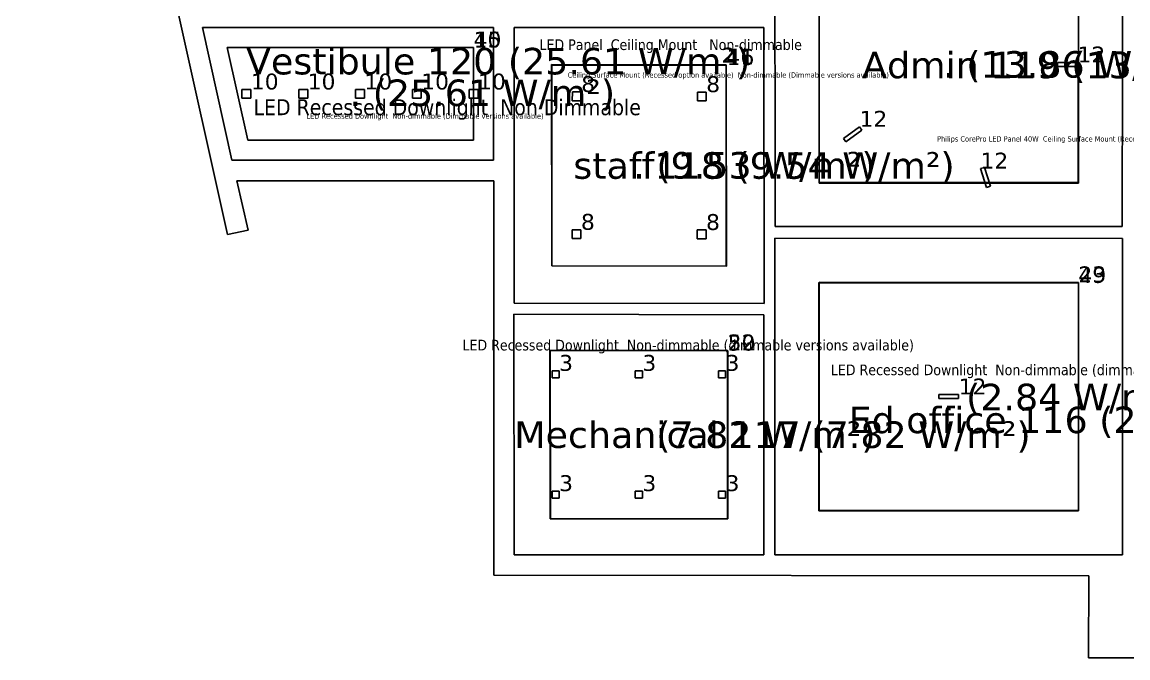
# Model space of a CAD drawing. Header units: inches. Extents: x 0 to 80, y -15 to 299.
# Drawn here: x 0 to 12.51, y -15.24 to -8.05 of the extents above; entities that cross this region are included whole.
import ezdxf

# ---------------------------------------------------------------- set-up
doc = ezdxf.new("R2010")
doc.units = ezdxf.units.IN
doc.header["$MEASUREMENT"] = 0
for name, color, linetype, true_color in [('DLX_BLD0_CALC', 3, 'Continuous', 0x00ff00), ('DLX_BLD0_CONT', 7, 'Continuous', 0x969696), ('DLX_BLD0_DESC', 7, 'Continuous', 0x969696), ('DLX_BLD0_LUM', 7, 'Continuous', 0xffd400), ('DLX_BLD0_LUMKEY_IDX', 7, 'Continuous', 0x969696), ('DLX_BLD0_RESKEY_IDX', 7, 'Continuous', 0x707070), ('DLX_BLD0_ROOF', 7, 'Continuous', 0x7f7f7f), ('DLX_BLD0_TXT', 7, 'Continuous', 0xaa00ff)]:
    doc.layers.add(name, color=color, linetype=linetype, true_color=true_color)
doc.styles.add('TableTextStyle', font='')
doc.styles.add('Tahoma AC-9A-79-64-AA-B0-6E-42-C4-5C-8C-13-97-E7-E2-2C', font='')
doc.styles.get('TableTextStyle').set_extended_font_data('VERDANA.TTF')
doc.styles.get('Tahoma AC-9A-79-64-AA-B0-6E-42-C4-5C-8C-13-97-E7-E2-2C').set_extended_font_data('Tahoma')

msp = doc.modelspace()

# ---------------------------------------------------------------- linework, layer by layer
at = {"layer": 'DLX_BLD0_CALC'}
for points in [[(9.014, -7.193, 0), (9.017, -9.863, 0)], [(9.014, -7.194, 0), (9.017, -9.871, 0)], [(11.945, -9.863, 0), (11.95, -7.193, 0)], [(11.951, -9.871, 0), (11.948, -7.2, 0)], [(5.107, -8.336, 0), (2.32, -8.336, 0)], [(2.32, -8.336, 0), (2.554, -9.386, 0)], [(5.107, -8.336, 0), (2.32, -8.336, 0)], [(2.32, -8.336, 0), (2.554, -9.386, 0)], [(5.107, -9.386, 0), (5.107, -8.336, 0)], [(5.107, -9.386, 0), (5.107, -8.336, 0)], [(7.965, -8.533, 0), (5.987, -8.528, 0)], [(5.987, -8.528, 0), (5.99, -10.806, 0)], [(7.965, -8.534, 0), (5.991, -8.534, 0)], [(5.991, -8.534, 0), (5.991, -10.806, 0)], [(7.965, -10.809, 0), (7.965, -8.533, 0)], [(7.968, -10.809, 0), (7.965, -8.534, 0)], [(2.554, -9.386, 0), (5.107, -9.386, 0)], [(2.554, -9.386, 0), (5.107, -9.386, 0)], [(9.017, -9.863, 0), (11.945, -9.863, 0)], [(9.017, -9.871, 0), (11.951, -9.871, 0)], [(5.99, -10.806, 0), (7.965, -10.809, 0)], [(5.991, -10.806, 0), (7.968, -10.809, 0)], [(11.948, -11, 0), (9.011, -11, 0)], [(9.011, -11, 0), (9.011, -13.581, 0)], [(11.948, -10.996, 0), (9.014, -10.993, 0)], [(9.014, -10.993, 0), (9.014, -13.577, 0)], [(11.948, -13.577, 0), (11.948, -10.996, 0)], [(11.948, -13.581, 0), (11.948, -11, 0)], [(7.981, -11.769, 0), (5.971, -11.763, 0)], [(5.971, -11.763, 0), (5.974, -13.67, 0)], [(7.98, -11.766, 0), (5.972, -11.766, 0)], [(5.972, -11.766, 0), (5.975, -13.669, 0)], [(7.98, -13.669, 0), (7.98, -11.766, 0)], [(7.981, -13.67, 0), (7.981, -11.769, 0)], [(9.011, -13.581, 0), (11.948, -13.581, 0)], [(9.014, -13.577, 0), (11.948, -13.577, 0)], [(5.974, -13.67, 0), (7.981, -13.67, 0)], [(5.975, -13.669, 0), (7.98, -13.669, 0)]]:
    msp.add_polyline3d(points, dxfattribs=at)
at = {"layer": 'DLX_BLD0_CONT'}
for points in [[(0, 0, 0), (2.325, -10.452, 0)], [(8.514, -6.693, 0), (8.518, -10.363, 0)], [(12.443, -10.363, 0), (12.452, -6.693, 0)], [(2.04, -8.111, 0), (2.373, -9.611, 0)], [(5.332, -8.111, 0), (2.04, -8.111, 0)], [(5.332, -9.611, 0), (5.332, -8.111, 0)], [(5.567, -8.111, 0), (5.567, -11.228, 0)], [(8.388, -8.111, 0), (5.567, -8.111, 0)], [(8.392, -11.232, 0), (8.388, -8.111, 0)], [(2.373, -9.611, 0), (5.332, -9.611, 0)], [(2.556, -10.403, 0), (2.43, -9.843, 0)], [(2.43, -9.843, 0), (5.336, -9.843, 0)], [(5.336, -9.843, 0), (5.336, -14.309, 0)], [(8.518, -10.363, 0), (12.443, -10.363, 0)], [(2.325, -10.452, 0), (2.556, -10.403, 0)], [(12.448, -10.497, 0), (8.514, -10.493, 0)], [(8.514, -10.493, 0), (8.514, -14.077, 0)], [(12.448, -14.077, 0), (12.448, -10.497, 0)], [(5.567, -11.228, 0), (8.392, -11.232, 0)], [(8.388, -11.362, 0), (5.563, -11.354, 0)], [(5.563, -11.354, 0), (5.567, -14.077, 0)], [(8.388, -14.077, 0), (8.388, -11.362, 0)], [(5.567, -14.077, 0), (8.388, -14.077, 0)], [(8.514, -14.077, 0), (12.448, -14.077, 0)], [(5.336, -14.309, 0), (12.066, -14.313, 0)], [(12.066, -14.313, 0), (12.061, -15.243, 0)], [(12.061, -15.243, 0), (13.248, -15.243, 0)]]:
    msp.add_polyline3d(points, dxfattribs=at)
at = {"layer": 'DLX_BLD0_LUM'}
for points in [[(11.713, -8.551, 0), (11.713, -8.505, 0)], [(11.713, -8.505, 0), (11.713, -8.505, 0)], [(11.713, -8.505, 0), (11.713, -8.551, 0)], [(11.713, -8.505, 0), (11.938, -8.505, 0)], [(11.938, -8.505, 0), (11.713, -8.505, 0)], [(11.713, -8.505, 0), (11.713, -8.505, 0)], [(11.713, -8.505, 0), (11.713, -8.551, 0)], [(11.938, -8.505, 0), (11.713, -8.505, 0)], [(11.713, -8.551, 0), (11.713, -8.505, 0)], [(11.713, -8.505, 0), (11.938, -8.505, 0)], [(11.938, -8.505, 0), (11.938, -8.551, 0)], [(11.938, -8.551, 0), (11.938, -8.505, 0)], [(11.938, -8.505, 0), (11.938, -8.505, 0)], [(11.938, -8.505, 0), (11.938, -8.505, 0)], [(11.938, -8.551, 0), (11.938, -8.505, 0)], [(11.938, -8.505, 0), (11.938, -8.551, 0)], [(11.938, -8.551, 0), (11.713, -8.551, 0)], [(11.713, -8.551, 0), (11.713, -8.551, 0)], [(11.713, -8.551, 0), (11.938, -8.551, 0)], [(11.713, -8.551, 0), (11.713, -8.551, 0)], [(11.713, -8.551, 0), (11.938, -8.551, 0)], [(11.938, -8.551, 0), (11.713, -8.551, 0)], [(11.938, -8.551, 0), (11.938, -8.551, 0)], [(11.938, -8.551, 0), (11.938, -8.551, 0)], [(2.487, -8.911, 0), (2.487, -8.811, 0)], [(2.487, -8.811, 0), (2.487, -8.811, 0)], [(2.487, -8.811, 0), (2.487, -8.911, 0)], [(2.487, -8.811, 0), (2.587, -8.811, 0)], [(2.587, -8.811, 0), (2.487, -8.811, 0)], [(2.487, -8.811, 0), (2.487, -8.811, 0)], [(2.487, -8.811, 0), (2.487, -8.911, 0)], [(2.587, -8.811, 0), (2.487, -8.811, 0)], [(2.487, -8.911, 0), (2.487, -8.811, 0)], [(2.487, -8.811, 0), (2.587, -8.811, 0)], [(2.587, -8.811, 0), (2.587, -8.911, 0)], [(2.587, -8.911, 0), (2.587, -8.811, 0)], [(2.587, -8.811, 0), (2.587, -8.811, 0)], [(2.587, -8.811, 0), (2.587, -8.811, 0)], [(2.587, -8.911, 0), (2.587, -8.811, 0)], [(2.587, -8.811, 0), (2.587, -8.911, 0)], [(3.13, -8.911, 0), (3.13, -8.811, 0)], [(3.13, -8.811, 0), (3.13, -8.811, 0)], [(3.13, -8.811, 0), (3.13, -8.911, 0)], [(3.13, -8.811, 0), (3.23, -8.811, 0)], [(3.23, -8.811, 0), (3.13, -8.811, 0)], [(3.13, -8.811, 0), (3.13, -8.811, 0)], [(3.13, -8.811, 0), (3.13, -8.911, 0)], [(3.23, -8.811, 0), (3.13, -8.811, 0)], [(3.13, -8.911, 0), (3.13, -8.811, 0)], [(3.13, -8.811, 0), (3.23, -8.811, 0)], [(3.23, -8.811, 0), (3.23, -8.911, 0)], [(3.23, -8.911, 0), (3.23, -8.811, 0)], [(3.23, -8.811, 0), (3.23, -8.811, 0)], [(3.23, -8.811, 0), (3.23, -8.811, 0)], [(3.23, -8.911, 0), (3.23, -8.811, 0)], [(3.23, -8.811, 0), (3.23, -8.911, 0)], [(3.772, -8.911, 0), (3.772, -8.811, 0)], [(3.772, -8.811, 0), (3.772, -8.811, 0)], [(3.772, -8.811, 0), (3.772, -8.911, 0)], [(3.772, -8.811, 0), (3.872, -8.811, 0)], [(3.872, -8.811, 0), (3.772, -8.811, 0)], [(3.772, -8.811, 0), (3.772, -8.811, 0)], [(3.772, -8.811, 0), (3.772, -8.911, 0)], [(3.872, -8.811, 0), (3.772, -8.811, 0)], [(3.772, -8.911, 0), (3.772, -8.811, 0)], [(3.772, -8.811, 0), (3.872, -8.811, 0)], [(3.872, -8.811, 0), (3.872, -8.911, 0)], [(3.872, -8.911, 0), (3.872, -8.811, 0)], [(3.872, -8.811, 0), (3.872, -8.811, 0)], [(3.872, -8.811, 0), (3.872, -8.811, 0)], [(3.872, -8.911, 0), (3.872, -8.811, 0)], [(3.872, -8.811, 0), (3.872, -8.911, 0)], [(4.414, -8.911, 0), (4.414, -8.811, 0)], [(4.414, -8.811, 0), (4.414, -8.811, 0)], [(4.414, -8.811, 0), (4.414, -8.911, 0)], [(4.414, -8.811, 0), (4.514, -8.811, 0)], [(4.514, -8.811, 0), (4.414, -8.811, 0)], [(4.414, -8.811, 0), (4.414, -8.811, 0)], [(4.414, -8.811, 0), (4.414, -8.911, 0)], [(4.514, -8.811, 0), (4.414, -8.811, 0)], [(4.414, -8.911, 0), (4.414, -8.811, 0)], [(4.414, -8.811, 0), (4.514, -8.811, 0)], [(4.514, -8.811, 0), (4.514, -8.911, 0)], [(4.514, -8.911, 0), (4.514, -8.811, 0)], [(4.514, -8.811, 0), (4.514, -8.811, 0)], [(4.514, -8.811, 0), (4.514, -8.811, 0)], [(4.514, -8.911, 0), (4.514, -8.811, 0)], [(4.514, -8.811, 0), (4.514, -8.911, 0)], [(5.057, -8.911, 0), (5.057, -8.811, 0)], [(5.057, -8.811, 0), (5.057, -8.811, 0)], [(5.057, -8.811, 0), (5.057, -8.911, 0)], [(5.057, -8.811, 0), (5.157, -8.811, 0)], [(5.157, -8.811, 0), (5.057, -8.811, 0)], [(5.057, -8.811, 0), (5.057, -8.811, 0)], [(5.057, -8.811, 0), (5.057, -8.911, 0)], [(5.157, -8.811, 0), (5.057, -8.811, 0)], [(5.057, -8.911, 0), (5.057, -8.811, 0)], [(5.057, -8.811, 0), (5.157, -8.811, 0)], [(5.157, -8.811, 0), (5.157, -8.911, 0)], [(5.157, -8.911, 0), (5.157, -8.811, 0)], [(5.157, -8.811, 0), (5.157, -8.811, 0)], [(5.157, -8.811, 0), (5.157, -8.811, 0)], [(5.157, -8.911, 0), (5.157, -8.811, 0)], [(5.157, -8.811, 0), (5.157, -8.911, 0)], [(6.223, -8.939, 0), (6.224, -8.839, 0)], [(6.224, -8.839, 0), (6.223, -8.939, 0)], [(6.224, -8.839, 0), (6.223, -8.939, 0)], [(6.223, -8.939, 0), (6.224, -8.839, 0)], [(6.224, -8.839, 0), (6.224, -8.839, 0)], [(6.224, -8.839, 0), (6.324, -8.839, 0)], [(6.324, -8.839, 0), (6.224, -8.839, 0)], [(6.224, -8.839, 0), (6.224, -8.839, 0)], [(6.324, -8.839, 0), (6.224, -8.839, 0)], [(6.224, -8.839, 0), (6.324, -8.839, 0)], [(6.324, -8.839, 0), (6.323, -8.939, 0)], [(6.323, -8.939, 0), (6.324, -8.839, 0)], [(6.323, -8.939, 0), (6.324, -8.839, 0)], [(6.324, -8.839, 0), (6.323, -8.939, 0)], [(6.324, -8.839, 0), (6.324, -8.839, 0)], [(6.324, -8.839, 0), (6.324, -8.839, 0)], [(7.638, -8.941, 0), (7.638, -8.841, 0)], [(7.638, -8.841, 0), (7.638, -8.841, 0)], [(7.638, -8.841, 0), (7.638, -8.941, 0)], [(7.638, -8.841, 0), (7.738, -8.841, 0)], [(7.738, -8.841, 0), (7.638, -8.841, 0)], [(7.638, -8.841, 0), (7.638, -8.841, 0)], [(7.638, -8.841, 0), (7.638, -8.941, 0)], [(7.738, -8.841, 0), (7.638, -8.841, 0)], [(7.638, -8.941, 0), (7.638, -8.841, 0)], [(7.638, -8.841, 0), (7.738, -8.841, 0)], [(7.738, -8.841, 0), (7.738, -8.941, 0)], [(7.738, -8.941, 0), (7.738, -8.841, 0)], [(7.738, -8.841, 0), (7.738, -8.841, 0)], [(7.738, -8.841, 0), (7.738, -8.841, 0)], [(7.738, -8.941, 0), (7.738, -8.841, 0)], [(7.738, -8.841, 0), (7.738, -8.941, 0)], [(2.587, -8.911, 0), (2.487, -8.911, 0)], [(2.487, -8.911, 0), (2.487, -8.911, 0)], [(2.487, -8.911, 0), (2.587, -8.911, 0)], [(2.487, -8.911, 0), (2.487, -8.911, 0)], [(2.487, -8.911, 0), (2.587, -8.911, 0)], [(2.587, -8.911, 0), (2.487, -8.911, 0)], [(2.587, -8.911, 0), (2.587, -8.911, 0)], [(2.587, -8.911, 0), (2.587, -8.911, 0)], [(3.23, -8.911, 0), (3.13, -8.911, 0)], [(3.13, -8.911, 0), (3.13, -8.911, 0)], [(3.13, -8.911, 0), (3.23, -8.911, 0)], [(3.13, -8.911, 0), (3.13, -8.911, 0)], [(3.13, -8.911, 0), (3.23, -8.911, 0)], [(3.23, -8.911, 0), (3.13, -8.911, 0)], [(3.23, -8.911, 0), (3.23, -8.911, 0)], [(3.23, -8.911, 0), (3.23, -8.911, 0)], [(3.872, -8.911, 0), (3.772, -8.911, 0)], [(3.772, -8.911, 0), (3.772, -8.911, 0)], [(3.772, -8.911, 0), (3.872, -8.911, 0)], [(3.772, -8.911, 0), (3.772, -8.911, 0)], [(3.772, -8.911, 0), (3.872, -8.911, 0)], [(3.872, -8.911, 0), (3.772, -8.911, 0)], [(3.872, -8.911, 0), (3.872, -8.911, 0)], [(3.872, -8.911, 0), (3.872, -8.911, 0)], [(4.514, -8.911, 0), (4.414, -8.911, 0)], [(4.414, -8.911, 0), (4.414, -8.911, 0)], [(4.414, -8.911, 0), (4.514, -8.911, 0)], [(4.414, -8.911, 0), (4.414, -8.911, 0)], [(4.414, -8.911, 0), (4.514, -8.911, 0)], [(4.514, -8.911, 0), (4.414, -8.911, 0)], [(4.514, -8.911, 0), (4.514, -8.911, 0)], [(4.514, -8.911, 0), (4.514, -8.911, 0)], [(5.157, -8.911, 0), (5.057, -8.911, 0)], [(5.057, -8.911, 0), (5.057, -8.911, 0)], [(5.057, -8.911, 0), (5.157, -8.911, 0)], [(5.057, -8.911, 0), (5.057, -8.911, 0)], [(5.057, -8.911, 0), (5.157, -8.911, 0)], [(5.157, -8.911, 0), (5.057, -8.911, 0)], [(5.157, -8.911, 0), (5.157, -8.911, 0)], [(5.157, -8.911, 0), (5.157, -8.911, 0)], [(6.323, -8.939, 0), (6.223, -8.939, 0)], [(6.223, -8.939, 0), (6.223, -8.939, 0)], [(6.223, -8.939, 0), (6.323, -8.939, 0)], [(6.223, -8.939, 0), (6.223, -8.939, 0)], [(6.223, -8.939, 0), (6.323, -8.939, 0)], [(6.323, -8.939, 0), (6.223, -8.939, 0)], [(6.323, -8.939, 0), (6.323, -8.939, 0)], [(6.323, -8.939, 0), (6.323, -8.939, 0)], [(7.738, -8.941, 0), (7.638, -8.941, 0)], [(7.638, -8.941, 0), (7.638, -8.941, 0)], [(7.638, -8.941, 0), (7.738, -8.941, 0)], [(7.638, -8.941, 0), (7.638, -8.941, 0)], [(7.638, -8.941, 0), (7.738, -8.941, 0)], [(7.738, -8.941, 0), (7.638, -8.941, 0)], [(7.738, -8.941, 0), (7.738, -8.941, 0)], [(7.738, -8.941, 0), (7.738, -8.941, 0)], [(9.29, -9.366, 0), (9.472, -9.233, 0)], [(9.472, -9.233, 0), (9.29, -9.366, 0)], [(9.472, -9.233, 0), (9.29, -9.366, 0)], [(9.29, -9.366, 0), (9.472, -9.233, 0)], [(9.472, -9.233, 0), (9.472, -9.233, 0)], [(9.472, -9.233, 0), (9.499, -9.271, 0)], [(9.499, -9.271, 0), (9.472, -9.233, 0)], [(9.472, -9.233, 0), (9.472, -9.233, 0)], [(9.499, -9.271, 0), (9.472, -9.233, 0)], [(9.472, -9.233, 0), (9.499, -9.271, 0)], [(9.317, -9.403, 0), (9.29, -9.366, 0)], [(9.29, -9.366, 0), (9.29, -9.366, 0)], [(9.29, -9.366, 0), (9.317, -9.403, 0)], [(9.29, -9.366, 0), (9.29, -9.366, 0)], [(9.29, -9.366, 0), (9.317, -9.403, 0)], [(9.317, -9.403, 0), (9.29, -9.366, 0)], [(9.499, -9.271, 0), (9.317, -9.403, 0)], [(9.317, -9.403, 0), (9.499, -9.271, 0)], [(9.317, -9.403, 0), (9.499, -9.271, 0)], [(9.499, -9.271, 0), (9.317, -9.403, 0)], [(9.499, -9.271, 0), (9.499, -9.271, 0)], [(9.499, -9.271, 0), (9.499, -9.271, 0)], [(9.317, -9.403, 0), (9.317, -9.403, 0)], [(9.317, -9.403, 0), (9.317, -9.403, 0)], [(10.84, -9.706, 0), (10.884, -9.692, 0)], [(10.884, -9.692, 0), (10.84, -9.706, 0)], [(10.884, -9.692, 0), (10.84, -9.706, 0)], [(10.84, -9.706, 0), (10.884, -9.692, 0)], [(10.91, -9.92, 0), (10.84, -9.706, 0)], [(10.84, -9.706, 0), (10.84, -9.706, 0)], [(10.84, -9.706, 0), (10.91, -9.92, 0)], [(10.84, -9.706, 0), (10.84, -9.706, 0)], [(10.84, -9.706, 0), (10.91, -9.92, 0)], [(10.91, -9.92, 0), (10.84, -9.706, 0)], [(10.884, -9.692, 0), (10.884, -9.692, 0)], [(10.884, -9.692, 0), (10.954, -9.906, 0)], [(10.954, -9.906, 0), (10.884, -9.692, 0)], [(10.884, -9.692, 0), (10.884, -9.692, 0)], [(10.954, -9.906, 0), (10.884, -9.692, 0)], [(10.884, -9.692, 0), (10.954, -9.906, 0)], [(10.954, -9.906, 0), (10.91, -9.92, 0)], [(10.91, -9.92, 0), (10.954, -9.906, 0)], [(10.91, -9.92, 0), (10.954, -9.906, 0)], [(10.954, -9.906, 0), (10.91, -9.92, 0)], [(10.91, -9.92, 0), (10.91, -9.92, 0)], [(10.91, -9.92, 0), (10.91, -9.92, 0)], [(10.954, -9.906, 0), (10.954, -9.906, 0)], [(10.954, -9.906, 0), (10.954, -9.906, 0)], [(6.221, -10.499, 0), (6.221, -10.399, 0)], [(6.221, -10.399, 0), (6.221, -10.399, 0)], [(6.221, -10.399, 0), (6.221, -10.499, 0)], [(6.221, -10.399, 0), (6.321, -10.399, 0)], [(6.321, -10.399, 0), (6.221, -10.399, 0)], [(6.221, -10.399, 0), (6.221, -10.399, 0)], [(6.221, -10.399, 0), (6.221, -10.499, 0)], [(6.321, -10.399, 0), (6.221, -10.399, 0)], [(6.221, -10.499, 0), (6.221, -10.399, 0)], [(6.221, -10.399, 0), (6.321, -10.399, 0)], [(6.321, -10.499, 0), (6.221, -10.499, 0)], [(6.221, -10.499, 0), (6.221, -10.499, 0)], [(6.221, -10.499, 0), (6.321, -10.499, 0)], [(6.221, -10.499, 0), (6.221, -10.499, 0)], [(6.221, -10.499, 0), (6.321, -10.499, 0)], [(6.321, -10.499, 0), (6.221, -10.499, 0)], [(6.321, -10.399, 0), (6.321, -10.499, 0)], [(6.321, -10.499, 0), (6.321, -10.399, 0)], [(6.321, -10.399, 0), (6.321, -10.399, 0)], [(6.321, -10.399, 0), (6.321, -10.399, 0)], [(6.321, -10.499, 0), (6.321, -10.399, 0)], [(6.321, -10.399, 0), (6.321, -10.499, 0)], [(6.321, -10.499, 0), (6.321, -10.499, 0)], [(6.321, -10.499, 0), (6.321, -10.499, 0)], [(7.636, -10.501, 0), (7.636, -10.401, 0)], [(7.636, -10.401, 0), (7.636, -10.401, 0)], [(7.636, -10.401, 0), (7.636, -10.501, 0)], [(7.636, -10.401, 0), (7.736, -10.401, 0)], [(7.736, -10.401, 0), (7.636, -10.401, 0)], [(7.636, -10.401, 0), (7.636, -10.401, 0)], [(7.636, -10.401, 0), (7.636, -10.501, 0)], [(7.736, -10.401, 0), (7.636, -10.401, 0)], [(7.636, -10.501, 0), (7.636, -10.401, 0)], [(7.636, -10.401, 0), (7.736, -10.401, 0)], [(7.736, -10.501, 0), (7.636, -10.501, 0)], [(7.636, -10.501, 0), (7.636, -10.501, 0)], [(7.636, -10.501, 0), (7.736, -10.501, 0)], [(7.636, -10.501, 0), (7.636, -10.501, 0)], [(7.636, -10.501, 0), (7.736, -10.501, 0)], [(7.736, -10.501, 0), (7.636, -10.501, 0)], [(7.736, -10.401, 0), (7.736, -10.501, 0)], [(7.736, -10.501, 0), (7.736, -10.401, 0)], [(7.736, -10.401, 0), (7.736, -10.401, 0)], [(7.736, -10.401, 0), (7.736, -10.401, 0)], [(7.736, -10.501, 0), (7.736, -10.401, 0)], [(7.736, -10.401, 0), (7.736, -10.501, 0)], [(7.736, -10.501, 0), (7.736, -10.501, 0)], [(7.736, -10.501, 0), (7.736, -10.501, 0)], [(5.994, -12.075, 0), (5.994, -11.995, 0)], [(5.994, -11.995, 0), (5.994, -11.995, 0)], [(5.994, -11.995, 0), (5.994, -12.075, 0)], [(5.994, -11.995, 0), (6.074, -11.995, 0)], [(6.074, -11.995, 0), (5.994, -11.995, 0)], [(5.994, -11.995, 0), (5.994, -11.995, 0)], [(5.994, -11.995, 0), (5.994, -12.075, 0)], [(6.074, -11.995, 0), (5.994, -11.995, 0)], [(5.994, -12.075, 0), (5.994, -11.995, 0)], [(5.994, -11.995, 0), (6.074, -11.995, 0)], [(6.074, -11.995, 0), (6.074, -12.075, 0)], [(6.074, -12.075, 0), (6.074, -11.995, 0)], [(6.074, -11.995, 0), (6.074, -11.995, 0)], [(6.074, -11.995, 0), (6.074, -11.995, 0)], [(6.074, -12.075, 0), (6.074, -11.995, 0)], [(6.074, -11.995, 0), (6.074, -12.075, 0)], [(6.936, -12.075, 0), (6.936, -11.995, 0)], [(6.936, -11.995, 0), (6.936, -11.995, 0)], [(6.936, -11.995, 0), (6.936, -12.075, 0)], [(6.936, -11.995, 0), (7.016, -11.995, 0)], [(7.016, -11.995, 0), (6.936, -11.995, 0)], [(6.936, -11.995, 0), (6.936, -11.995, 0)], [(6.936, -11.995, 0), (6.936, -12.075, 0)], [(7.016, -11.995, 0), (6.936, -11.995, 0)], [(6.936, -12.075, 0), (6.936, -11.995, 0)], [(6.936, -11.995, 0), (7.016, -11.995, 0)], [(7.016, -11.995, 0), (7.016, -12.075, 0)], [(7.016, -12.075, 0), (7.016, -11.995, 0)], [(7.016, -11.995, 0), (7.016, -11.995, 0)], [(7.016, -11.995, 0), (7.016, -11.995, 0)], [(7.016, -12.075, 0), (7.016, -11.995, 0)], [(7.016, -11.995, 0), (7.016, -12.075, 0)], [(7.877, -12.075, 0), (7.877, -11.995, 0)], [(7.877, -11.995, 0), (7.877, -11.995, 0)], [(7.877, -11.995, 0), (7.877, -12.075, 0)], [(7.877, -11.995, 0), (7.957, -11.995, 0)], [(7.957, -11.995, 0), (7.877, -11.995, 0)], [(7.877, -11.995, 0), (7.877, -11.995, 0)], [(7.877, -11.995, 0), (7.877, -12.075, 0)], [(7.957, -11.995, 0), (7.877, -11.995, 0)], [(7.877, -12.075, 0), (7.877, -11.995, 0)], [(7.877, -11.995, 0), (7.957, -11.995, 0)], [(7.957, -11.995, 0), (7.957, -12.075, 0)], [(7.957, -12.075, 0), (7.957, -11.995, 0)], [(7.957, -11.995, 0), (7.957, -11.995, 0)], [(7.957, -11.995, 0), (7.957, -11.995, 0)], [(7.957, -12.075, 0), (7.957, -11.995, 0)], [(7.957, -11.995, 0), (7.957, -12.075, 0)], [(6.074, -12.075, 0), (5.994, -12.075, 0)], [(5.994, -12.075, 0), (5.994, -12.075, 0)], [(5.994, -12.075, 0), (6.074, -12.075, 0)], [(5.994, -12.075, 0), (5.994, -12.075, 0)], [(5.994, -12.075, 0), (6.074, -12.075, 0)], [(6.074, -12.075, 0), (5.994, -12.075, 0)], [(6.074, -12.075, 0), (6.074, -12.075, 0)], [(6.074, -12.075, 0), (6.074, -12.075, 0)], [(7.016, -12.075, 0), (6.936, -12.075, 0)], [(6.936, -12.075, 0), (6.936, -12.075, 0)], [(6.936, -12.075, 0), (7.016, -12.075, 0)], [(6.936, -12.075, 0), (6.936, -12.075, 0)], [(6.936, -12.075, 0), (7.016, -12.075, 0)], [(7.016, -12.075, 0), (6.936, -12.075, 0)], [(7.016, -12.075, 0), (7.016, -12.075, 0)], [(7.016, -12.075, 0), (7.016, -12.075, 0)], [(7.957, -12.075, 0), (7.877, -12.075, 0)], [(7.877, -12.075, 0), (7.877, -12.075, 0)], [(7.877, -12.075, 0), (7.957, -12.075, 0)], [(7.877, -12.075, 0), (7.877, -12.075, 0)], [(7.877, -12.075, 0), (7.957, -12.075, 0)], [(7.957, -12.075, 0), (7.877, -12.075, 0)], [(7.957, -12.075, 0), (7.957, -12.075, 0)], [(7.957, -12.075, 0), (7.957, -12.075, 0)], [(10.368, -12.308, 0), (10.368, -12.262, 0)], [(10.368, -12.262, 0), (10.368, -12.262, 0)], [(10.368, -12.262, 0), (10.368, -12.308, 0)], [(10.368, -12.262, 0), (10.593, -12.262, 0)], [(10.593, -12.262, 0), (10.368, -12.262, 0)], [(10.368, -12.262, 0), (10.368, -12.262, 0)], [(10.368, -12.262, 0), (10.368, -12.308, 0)], [(10.593, -12.262, 0), (10.368, -12.262, 0)], [(10.368, -12.308, 0), (10.368, -12.262, 0)], [(10.368, -12.262, 0), (10.593, -12.262, 0)], [(10.593, -12.308, 0), (10.368, -12.308, 0)], [(10.368, -12.308, 0), (10.368, -12.308, 0)], [(10.368, -12.308, 0), (10.593, -12.308, 0)], [(10.368, -12.308, 0), (10.368, -12.308, 0)], [(10.368, -12.308, 0), (10.593, -12.308, 0)], [(10.593, -12.308, 0), (10.368, -12.308, 0)], [(10.593, -12.262, 0), (10.593, -12.308, 0)], [(10.593, -12.308, 0), (10.593, -12.262, 0)], [(10.593, -12.262, 0), (10.593, -12.262, 0)], [(10.593, -12.262, 0), (10.593, -12.262, 0)], [(10.593, -12.308, 0), (10.593, -12.262, 0)], [(10.593, -12.262, 0), (10.593, -12.308, 0)], [(10.593, -12.308, 0), (10.593, -12.308, 0)], [(10.593, -12.308, 0), (10.593, -12.308, 0)], [(5.994, -13.436, 0), (5.994, -13.356, 0)], [(5.994, -13.356, 0), (5.994, -13.356, 0)], [(5.994, -13.356, 0), (5.994, -13.436, 0)], [(5.994, -13.356, 0), (6.074, -13.356, 0)], [(6.074, -13.356, 0), (5.994, -13.356, 0)], [(5.994, -13.356, 0), (5.994, -13.356, 0)], [(5.994, -13.356, 0), (5.994, -13.436, 0)], [(6.074, -13.356, 0), (5.994, -13.356, 0)], [(5.994, -13.436, 0), (5.994, -13.356, 0)], [(5.994, -13.356, 0), (6.074, -13.356, 0)], [(6.074, -13.356, 0), (6.074, -13.436, 0)], [(6.074, -13.436, 0), (6.074, -13.356, 0)], [(6.074, -13.356, 0), (6.074, -13.356, 0)], [(6.074, -13.356, 0), (6.074, -13.356, 0)], [(6.074, -13.436, 0), (6.074, -13.356, 0)], [(6.074, -13.356, 0), (6.074, -13.436, 0)], [(6.936, -13.436, 0), (6.936, -13.356, 0)], [(6.936, -13.356, 0), (6.936, -13.356, 0)], [(6.936, -13.356, 0), (6.936, -13.436, 0)], [(6.936, -13.356, 0), (7.016, -13.356, 0)], [(7.016, -13.356, 0), (6.936, -13.356, 0)], [(6.936, -13.356, 0), (6.936, -13.356, 0)], [(6.936, -13.356, 0), (6.936, -13.436, 0)], [(7.016, -13.356, 0), (6.936, -13.356, 0)], [(6.936, -13.436, 0), (6.936, -13.356, 0)], [(6.936, -13.356, 0), (7.016, -13.356, 0)], [(7.016, -13.356, 0), (7.016, -13.436, 0)], [(7.016, -13.436, 0), (7.016, -13.356, 0)], [(7.016, -13.356, 0), (7.016, -13.356, 0)], [(7.016, -13.356, 0), (7.016, -13.356, 0)], [(7.016, -13.436, 0), (7.016, -13.356, 0)], [(7.016, -13.356, 0), (7.016, -13.436, 0)], [(7.877, -13.436, 0), (7.877, -13.356, 0)], [(7.877, -13.356, 0), (7.877, -13.356, 0)], [(7.877, -13.356, 0), (7.877, -13.436, 0)], [(7.877, -13.356, 0), (7.957, -13.356, 0)], [(7.957, -13.356, 0), (7.877, -13.356, 0)], [(7.877, -13.356, 0), (7.877, -13.356, 0)], [(7.877, -13.356, 0), (7.877, -13.436, 0)], [(7.957, -13.356, 0), (7.877, -13.356, 0)], [(7.877, -13.436, 0), (7.877, -13.356, 0)], [(7.877, -13.356, 0), (7.957, -13.356, 0)], [(7.957, -13.356, 0), (7.957, -13.436, 0)], [(7.957, -13.436, 0), (7.957, -13.356, 0)], [(7.957, -13.356, 0), (7.957, -13.356, 0)], [(7.957, -13.356, 0), (7.957, -13.356, 0)], [(7.957, -13.436, 0), (7.957, -13.356, 0)], [(7.957, -13.356, 0), (7.957, -13.436, 0)], [(6.074, -13.436, 0), (5.994, -13.436, 0)], [(5.994, -13.436, 0), (5.994, -13.436, 0)], [(5.994, -13.436, 0), (6.074, -13.436, 0)], [(5.994, -13.436, 0), (5.994, -13.436, 0)], [(5.994, -13.436, 0), (6.074, -13.436, 0)], [(6.074, -13.436, 0), (5.994, -13.436, 0)], [(6.074, -13.436, 0), (6.074, -13.436, 0)], [(6.074, -13.436, 0), (6.074, -13.436, 0)], [(7.016, -13.436, 0), (6.936, -13.436, 0)], [(6.936, -13.436, 0), (6.936, -13.436, 0)], [(6.936, -13.436, 0), (7.016, -13.436, 0)], [(6.936, -13.436, 0), (6.936, -13.436, 0)], [(6.936, -13.436, 0), (7.016, -13.436, 0)], [(7.016, -13.436, 0), (6.936, -13.436, 0)], [(7.016, -13.436, 0), (7.016, -13.436, 0)], [(7.016, -13.436, 0), (7.016, -13.436, 0)], [(7.957, -13.436, 0), (7.877, -13.436, 0)], [(7.877, -13.436, 0), (7.877, -13.436, 0)], [(7.877, -13.436, 0), (7.957, -13.436, 0)], [(7.877, -13.436, 0), (7.877, -13.436, 0)], [(7.877, -13.436, 0), (7.957, -13.436, 0)], [(7.957, -13.436, 0), (7.877, -13.436, 0)], [(7.957, -13.436, 0), (7.957, -13.436, 0)], [(7.957, -13.436, 0), (7.957, -13.436, 0)]]:
    msp.add_polyline3d(points, dxfattribs=at)
at = {"layer": 'DLX_BLD0_ROOF'}
for points in [[(0, 0, 0), (2.325, -10.452, 0)], [(2.325, -10.452, 0), (0, 0, 0)], [(2.325, -10.452, 0), (0, 0, 0)], [(0, 0, 0), (2.325, -10.452, 0)], [(8.514, -6.693, 0), (8.518, -10.363, 0)], [(8.518, -10.363, 0), (8.514, -6.693, 0)], [(12.443, -10.363, 0), (12.452, -6.693, 0)], [(12.452, -6.693, 0), (12.443, -10.363, 0)], [(5.332, -8.111, 0), (2.04, -8.111, 0)], [(2.04, -8.111, 0), (2.373, -9.611, 0)], [(2.373, -9.611, 0), (2.04, -8.111, 0)], [(2.04, -8.111, 0), (5.332, -8.111, 0)], [(5.332, -9.611, 0), (5.332, -8.111, 0)], [(5.332, -8.111, 0), (5.332, -9.611, 0)], [(8.388, -8.111, 0), (5.567, -8.111, 0)], [(5.567, -8.111, 0), (5.567, -11.228, 0)], [(5.567, -11.228, 0), (5.567, -8.111, 0)], [(5.567, -8.111, 0), (8.388, -8.111, 0)], [(8.392, -11.232, 0), (8.388, -8.111, 0)], [(8.388, -8.111, 0), (8.392, -11.232, 0)], [(2.373, -9.611, 0), (5.332, -9.611, 0)], [(5.332, -9.611, 0), (2.373, -9.611, 0)], [(2.556, -10.403, 0), (2.43, -9.843, 0)], [(2.43, -9.843, 0), (2.43, -9.843, 0)], [(2.43, -9.843, 0), (2.556, -10.403, 0)], [(2.43, -9.843, 0), (5.336, -9.843, 0)], [(5.336, -9.843, 0), (2.43, -9.843, 0)], [(2.43, -9.843, 0), (2.43, -9.843, 0)], [(5.336, -9.843, 0), (2.43, -9.843, 0)], [(2.43, -9.843, 0), (2.556, -10.403, 0)], [(2.556, -10.403, 0), (2.43, -9.843, 0)], [(2.43, -9.843, 0), (5.336, -9.843, 0)], [(5.336, -9.843, 0), (5.336, -9.843, 0)], [(5.336, -9.843, 0), (5.336, -14.309, 0)], [(5.336, -14.309, 0), (5.336, -9.843, 0)], [(5.336, -9.843, 0), (5.336, -9.843, 0)], [(5.336, -14.309, 0), (5.336, -9.843, 0)], [(5.336, -9.843, 0), (5.336, -14.309, 0)], [(8.518, -10.363, 0), (12.443, -10.363, 0)], [(12.443, -10.363, 0), (8.518, -10.363, 0)], [(2.325, -10.452, 0), (2.556, -10.403, 0)], [(2.556, -10.403, 0), (2.325, -10.452, 0)], [(2.556, -10.403, 0), (2.325, -10.452, 0)], [(2.325, -10.452, 0), (2.556, -10.403, 0)], [(2.325, -10.452, 0), (2.325, -10.452, 0)], [(2.325, -10.452, 0), (2.325, -10.452, 0)], [(2.556, -10.403, 0), (2.556, -10.403, 0)], [(2.556, -10.403, 0), (2.556, -10.403, 0)], [(12.448, -10.497, 0), (8.514, -10.493, 0)], [(8.514, -10.493, 0), (8.514, -14.077, 0)], [(8.514, -14.077, 0), (8.514, -10.493, 0)], [(8.514, -10.493, 0), (12.448, -10.497, 0)], [(12.448, -14.077, 0), (12.448, -10.497, 0)], [(12.448, -10.497, 0), (12.448, -14.077, 0)], [(5.567, -11.228, 0), (8.392, -11.232, 0)], [(8.392, -11.232, 0), (5.567, -11.228, 0)], [(8.388, -11.362, 0), (5.563, -11.354, 0)], [(5.563, -11.354, 0), (5.567, -14.077, 0)], [(5.567, -14.077, 0), (5.563, -11.354, 0)], [(5.563, -11.354, 0), (8.388, -11.362, 0)], [(8.388, -14.077, 0), (8.388, -11.362, 0)], [(8.388, -11.362, 0), (8.388, -14.077, 0)], [(5.567, -14.077, 0), (8.388, -14.077, 0)], [(8.388, -14.077, 0), (5.567, -14.077, 0)], [(8.514, -14.077, 0), (12.448, -14.077, 0)], [(12.448, -14.077, 0), (8.514, -14.077, 0)], [(5.336, -14.309, 0), (5.336, -14.309, 0)], [(5.336, -14.309, 0), (12.066, -14.313, 0)], [(12.066, -14.313, 0), (5.336, -14.309, 0)], [(5.336, -14.309, 0), (5.336, -14.309, 0)], [(12.066, -14.313, 0), (5.336, -14.309, 0)], [(5.336, -14.309, 0), (12.066, -14.313, 0)], [(12.066, -14.313, 0), (12.061, -15.243, 0)], [(12.061, -15.243, 0), (12.066, -14.313, 0)], [(12.061, -15.243, 0), (12.066, -14.313, 0)], [(12.066, -14.313, 0), (12.061, -15.243, 0)], [(12.066, -14.313, 0), (12.066, -14.313, 0)], [(12.066, -14.313, 0), (12.066, -14.313, 0)], [(12.061, -15.243, 0), (12.061, -15.243, 0)], [(12.061, -15.243, 0), (13.248, -15.243, 0)], [(13.248, -15.243, 0), (12.061, -15.243, 0)], [(12.061, -15.243, 0), (12.061, -15.243, 0)], [(13.248, -15.243, 0), (12.061, -15.243, 0)], [(12.061, -15.243, 0), (13.248, -15.243, 0)]]:
    msp.add_polyline3d(points, dxfattribs=at)

# ---------------------------------------------------------------- texts
at = {"layer": 'DLX_BLD0_DESC', "style": 'TableTextStyle'}
for s, p in [('Vestibule 120 (25.61 W/m²)', (2.533, -8.64)), ('Admin 119 (13.84 W/m²)', (9.502, -8.684)), ('. (13.86 W/m²)', (10.418, -8.677)), ('. (25.61 W/m²)', (3.704, -8.998)), ('staff118 (9.54 W/m²)', (6.235, -9.821)), ('. (9.53 W/m²)', (6.913, -9.819)), ('. (2.84 W/m²)', (10.416, -12.441)), ('Ed office 116 (2.84 W/m²)', (9.349, -12.7)), ('Mechanical 117 (7.82 W/m²)', (5.566, -12.867)), ('. (7.82 W/m²)', (6.912, -12.867))]:
    msp.add_text(s, height=0.3, dxfattribs=at).set_placement(p)
at = {"layer": 'DLX_BLD0_LUMKEY_IDX', "style": 'TableTextStyle'}
for s, p in [('12', (11.938, -8.505)), ('10', (2.587, -8.811)), ('10', (3.23, -8.811)), ('10', (3.872, -8.811)), ('10', (4.514, -8.811)), ('10', (5.157, -8.811)), ('8', (6.324, -8.839)), ('8', (7.738, -8.841)), ('12', (9.472, -9.233)), ('12', (10.84, -9.706)), ('8', (6.321, -10.399)), ('8', (7.736, -10.401)), ('3', (6.074, -11.995)), ('3', (7.016, -11.995)), ('3', (7.957, -11.995)), ('12', (10.593, -12.262)), ('3', (6.074, -13.356)), ('3', (7.016, -13.356)), ('3', (7.957, -13.356))]:
    msp.add_text(s, height=0.18, dxfattribs=at).set_placement(p)
at = {"layer": 'DLX_BLD0_RESKEY_IDX', "style": 'TableTextStyle'}
for s, p in [('40', (5.107, -8.336)), ('15', (5.107, -8.336)), ('41', (7.965, -8.528)), ('16', (7.968, -8.534)), ('49', (11.948, -11)), ('23', (11.948, -10.993)), ('22', (7.981, -11.763)), ('50', (7.98, -11.766))]:
    msp.add_text(s, height=0.18, dxfattribs=at).set_placement(p)
at = {"layer": 'DLX_BLD0_TXT', "style": 'Tahoma AC-9A-79-64-AA-B0-6E-42-C4-5C-8C-13-97-E7-E2-2C'}
for s, height, p in [('LED Panel^M^JCeiling Mount ^M^JNon-dimmable ', 0.1208, (5.852, -8.364)), ('Ceiling Surface Mount (Recessed option available)^M^JNon-dimmable (Dimmable versions available)^M^J', 0.0604, (6.171, -8.677)), ('LED Recessed Downlight^M^JNon Dimmable ', 0.1812, (2.618, -9.102)), ('LED Recessed Downlight^M^JNon-dimmable (Dimmable versions available)^M^J', 0.0604, (3.216, -9.142)), ('Philips CorePro LED Panel 40W^M^JCeiling Surface Mount (Recessed option available)^M^JNon-dimmable (Dimmable versions available)^M^J', 0.0604, (10.349, -9.4)), ('LED Recessed Downlight^M^JNon-dimmable (dimmable versions available)^M^J', 0.1208, (4.981, -11.764)), ('LED Recessed Downlight^M^JNon-dimmable (dimmable versions available)^M^J', 0.1208, (9.148, -12.044))]:
    msp.add_text(s, height=height, dxfattribs=at).set_placement(p)

doc.saveas('drawing.dxf')
